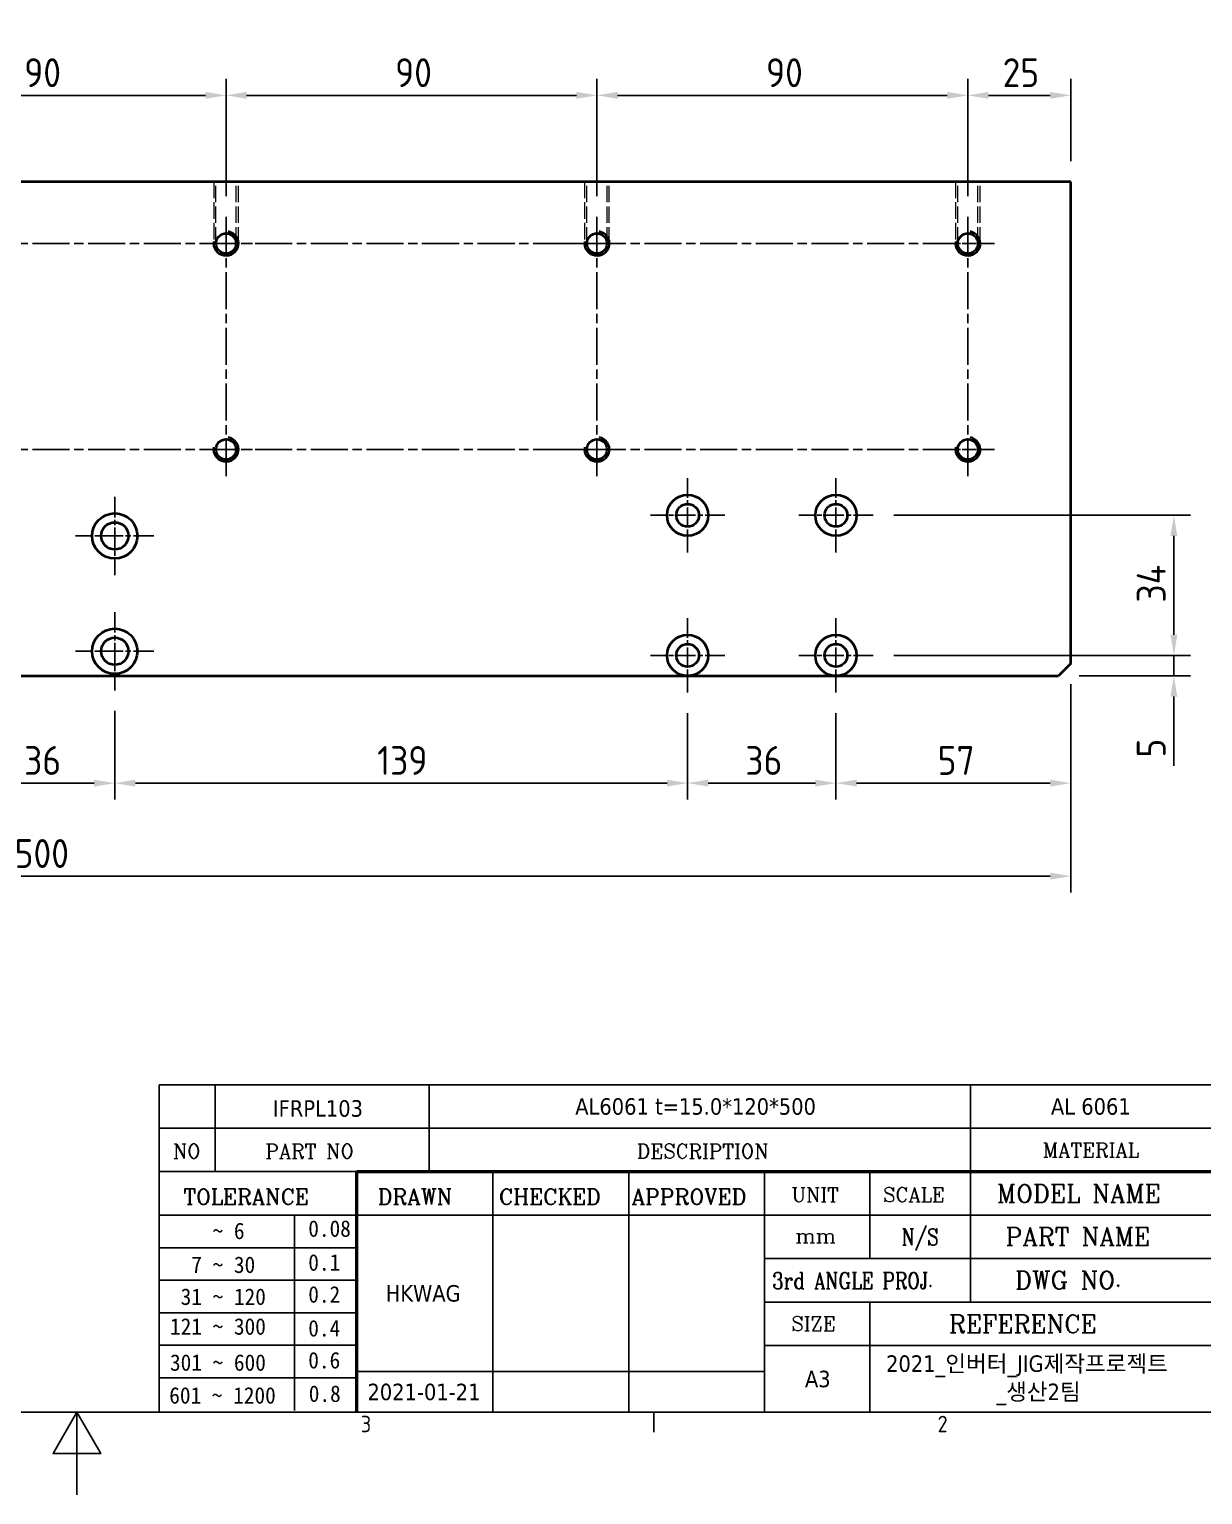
# Model space of a CAD drawing. Header units: millimetres. Extents: x 0 to 840, y 0 to 594.
# Drawn here: x 408.5 to 693.2, y 0 to 355.8 of the extents above; entities that cross this region are included whole.
import ezdxf
from ezdxf.enums import TextEntityAlignment as Align

# ---------------------------------------------------------------- set-up
doc = ezdxf.new("R2010")
doc.units = ezdxf.units.MM
doc.header["$LTSCALE"] = 2
doc.linetypes.add('CHAIN', pattern=[0.35429999999999995, 0.2362, -0.0295, 0.0591, -0.0295])
doc.linetypes.add('DASHED', pattern=[0.2067, 0.1654, -0.0413])
doc.layers.get('0').update_dxf_attribs({"color": 3, "lineweight": 25})
for name, color, linetype, lineweight in [('가려진 것(ISO)', 2, 'DASHED', 18), ('가시적인 것(ISO)', 3, 'Continuous', 40), ('가시적인 좁은 것(ISO)', 3, 'Continuous', 35), ('경계(ISO)', 7, 'Continuous', 25), ('제목(ISO)', 5, 'Continuous', 50), ('중심 표식(ISO)', 1, 'Continuous', 25), ('중심선(ISO)', 1, 'Continuous', 25), ('치수(ISO)', 2, 'Continuous', 25)]:
    doc.layers.add(name, color=color, linetype=linetype, lineweight=lineweight)
doc.styles.add('HAN_291', font='')
doc.styles.add('RC_284', font='ROMANC.shx')
doc.styles.add('RC_287', font='ROMANC.shx')
doc.styles.add('RC_292', font='ROMANC.shx')
doc.styles.add('문자 텍스트_PSTEK_POSCO', font='isocp.shx')
doc.styles.add('치수 텍스트_PSTEK_POSCO', font='isocp.shx')
doc.styles.add('텍스트 스타일198', font='tahoma.ttf')
doc.styles.add('텍스트 스타일333', font='ROMANC.shx', dxfattribs={"width": 0.800000011920929})
doc.styles.get('HAN_291').set_extended_font_data('GulimChe')
doc.dimstyles.new('치수_PSTEK_POSCO', dxfattribs={"dimscale": 2, "dimtxt": 3.5, "dimasz": 2.5, "dimexe": 2, "dimexo": 2.5, "dimgap": 1, "dimtad": 1, "dimrnd": 1e-08, "dimdsep": 46, "dimtxsty": '치수 텍스트_PSTEK_POSCO', "dimcen": 0.09, "dimdle": 10, "dimclrd": 7, "dimclre": 7, "dimclrt": 2, "dimadec": 1, "dimazin": 2, "dimtfac": 1, "dimtmove": 0, "dimatfit": 3, "dimfxl": 0, "dimtolj": 1, "dimlwd": -1, "dimlwe": -1, "dimarcsym": 0})

# ---------------------------------------------------------------- blocks, each defined once
blk = doc.blocks.new('경계 Default Border')
at = {"layer": '경계(ISO)'}
blk.add_line((280, 10), (280, 7.599999904632568), dxfattribs=at)
at = {"layer": '경계(ISO)', "flags": 128}
for points in [[(10, 10), (10, 287.0000076293945), (410, 287.0000076293945), (410, 10), (10, 10)], [(210, 0), (210, 10), (207.1132469177246, 5), (212.8867530822754, 5), (210, 10)]]:
    blk.add_lwpolyline(points, dxfattribs=at)
at = {"layer": '경계(ISO)', "color": 2, "char_height": 2.000000029802322, "attachment_point": 7, "style": '문자 텍스트_PSTEK_POSCO'}
for s, insert in [('3', (244.4456930345745, 7.580929648038)), ('2', (314.418492964537, 7.580929648038))]:
    blk.add_mtext(s, dxfattribs=dict(at, insert=insert))
blk = doc.blocks.new('제목 블록 PSTEK')
at = {"color": 180}
for p, q in [((182.475792979055, 11.79100474011392), (182.4757929790549, 51.56524660363496)), ((182.4757929790549, 51.56524660363496), (372.4757929537551, 51.56524660363496)), ((189.2651435055721, 51.56524660363496), (189.2651435055722, 41.00524660363494)), ((215.2152739891528, 41.00524660363494), (215.2152739891528, 51.56524660363496)), ((280.8758854511282, 51.56524660363496), (280.8758854511282, 41.00524660363494)), ((182.475792979055, 46.2852466036349), (372.4757929537551, 46.28524660363492)), ((182.475792979055, 41.00524660363493), (206.451475290024, 41.00524660363493)), ((222.9401812389276, 11.79100474011392), (222.9401812389276, 41.00524660363494)), ((239.4288871878316, 11.79100474011392), (239.4288871878316, 41.00524660363494)), ((255.9175931367356, 11.79100474011392), (255.9175931367356, 41.00524660363494)), ((268.6918866058747, 41.00524660363494), (268.6918866058747, 30.44524660363498)), ((280.8758854511282, 41.00524660363494), (280.8758854511282, 25.16524660363502)), ((182.475792979055, 35.72524660363497), (206.451475290024, 35.72524660363497)), ((198.8621818849491, 12.02524660363491), (198.8621818849491, 35.72524660363497)), ((206.451475290024, 35.72524660363497), (372.4757929537551, 35.72524660363497)), ((182.475792979055, 31.77524660363492), (206.451475290024, 31.77524660363492)), ((255.917593136736, 30.44524660363498), (372.4757929537552, 30.44524660363501)), ((182.475792979055, 27.82524660363487), (206.451475290024, 27.82524660363487)), ((255.9175931367359, 25.16524660363502), (372.4757929537552, 25.165246603635)), ((268.6918866058744, 25.16524660363502), (268.6918866058744, 11.79100474011392)), ((182.475792979055, 23.87524660363505), (206.451475290024, 23.87524660363505)), ((182.475792979055, 19.92524660363478), (206.451475290024, 19.92524660363478)), ((255.9175931367359, 19.88524660363481), (310.0881549537553, 19.88524660363481)), ((206.451475290024, 16.74100474011396), (255.9175931367359, 16.74100474011396)), ((182.475792979055, 15.97524660363496), (206.451475290024, 15.97524660363496)), ((182.475792979055, 11.79100474011392), (372.4757929537551, 11.79100474011389))]:
    blk.add_line(p, q, dxfattribs=at)
at = {"color": 7, "lineweight": 50}
for p, q in [((206.4514752900237, 11.79100474011392), (206.4514752900237, 41.00524660363494)), ((206.451475290024, 41.00524660363494), (372.4757929537551, 41.00524660363496))]:
    blk.add_line(p, q, dxfattribs=at)
at = {"layer": '제목(ISO)', "lineweight": 18}
blk.add_line((182.475792979055, 35.72500474011393), (182.475792979055, 11.79100474011392), dxfattribs=at)
at = {"color": 2, "style": 'RC_284'}
blk.add_text('MATERIAL', height=1.742399930953979, dxfattribs=at).set_placement((295.4820202024417, 43.64524660363492), align=Align.MIDDLE_CENTER)
at = {"color": 2}
for s, height, style, p in [('NO', 1.742399930953979, 'RC_284', (184.135398793432, 42.62317362549192)), ('PART NO', 1.742399930953979, 'RC_284', (195.3359407378685, 42.62317362549192)), ('DESCRIPTION', 1.742399930953979, 'RC_284', (240.4025565652523, 42.62317362549192)), ('MODEL NAME', 2.178000062704086, 'RC_292', (284.096330289083, 37.25462520371384)), (' TOLERANCE', 1.899999976158142, 'RC_287', (184.0872874387979, 37.00893196870329)), ('DRAWN', 1.899999976158142, 'RC_287', (208.9766620976279, 37.00893196870329)), ('CHECKED', 1.899999976158142, 'RC_287', (223.6856844514997, 37.00893196870329)), ('APPROVED', 1.899999976158142, 'RC_287', (239.7795453577791, 37.00893196870329)), ('UNIT', 1.742399930953979, 'RC_284', (259.1652673287452, 37.34317362549218)), ('SCALE', 1.742399930953979, 'RC_284', (270.2934779252897, 37.34317362549218)), ('    ~ 6', 2.000000029802322, 'HAN_291', (183.7721304966814, 32.8176515608431)), ('0.08', 2.000000029802322, 'HAN_291', (200.5467345600617, 33.09873600004101)), ('PART NAME', 2.178000062704086, 'RC_292', (285.1416959765849, 32.03045329421792)), ('mm', 1.742399930953979, 'RC_284', (259.6505418159997, 32.3543089683787)), ('  7 ~ 30', 2.000000029802322, 'HAN_291', (183.7721304966814, 28.70538114822415)), ('0.1', 2.000000029802322, 'HAN_291', (200.5467345600617, 28.98646558742206)), (' DWG NO.', 2.178000062704086, 'RC_292', (284.8124284083233, 26.75045329421772)), (' 31 ~ 120', 2.000000029802322, 'HAN_291', (183.7721304966814, 24.82628181916237)), ('0.2', 2.000000029802322, 'HAN_291', (200.5467345600617, 25.10736625836028)), ('121 ~ 300', 2.000000029802322, 'HAN_291', (183.7721304966814, 21.21401206133254)), ('SIZE', 1.742399930953979, 'RC_284', (259.1652673287452, 21.69497768947366)), ('REFERENCE', 2.178000062704086, 'RC_292', (278.2741065029841, 21.43214925458022)), ('0.4', 2.000000029802322, 'HAN_291', (200.5467345600617, 20.99509650053045)), ('301 ~ 600', 2.000000029802322, 'HAN_291', (183.7721304966814, 16.83491273227077)), ('0.6', 2.000000029802322, 'HAN_291', (200.5467345600617, 17.11599717146868)), ('601 ~ 1200', 2.000000029802322, 'HAN_291', (183.6802025156883, 12.84759660881125)), ('0.8', 2.000000029802322, 'HAN_291', (200.6097246063884, 13.05732192299702))]:
    blk.add_text(s, height=height, dxfattribs=dict(at, style=style)).set_placement(p)
at = {"color": 7, "style": '텍스트 스타일333', "width": 0.7999999523162842}
blk.add_text('N/S', height=2.000000029802322, dxfattribs=at).set_placement((274.7838860285014, 33.08524660363496), align=Align.MIDDLE_CENTER)
at = {"color": 2, "style": '텍스트 스타일333', "width": 0.7999999523162842}
blk.add_text('3rd ANGLE PROJ.', height=2.000000029802322, dxfattribs=at).set_placement((256.8430306642954, 26.76148381654429))
at = {"layer": '제목(ISO)', "color": 7, "style": '텍스트 스타일198'}
for tag, p in [('부품_번호_001', (196.2544424931945, 47.68004260673702)), ('설명_001', (232.9362569424454, 47.92245856837096)), ('재질_001', (290.6512612630799, 47.92591818687281)), ("3._Q'TY_001", (312.7051684940307, 47.92188863680521)), ('질량\\P3;_001', (350.287153214289, 48.1643332325385)), ('1._MODEL_NAME_001', (329.5717078477552, 37.36524659519486)), ('제목_001', (337.4369082143915, 32.12134216388962)), ('부품_번호_001', (334.9136827464263, 26.8052465951949)), ('설계자_001', (209.9396160013646, 25.23446884679021)), ('프로젝트_001', (270.6505342157298, 16.70493829396579)), ('시트_크기_001', (260.807090429518, 14.83812566343425)), ('작성_날짜_001', (207.7280646059359, 13.26600473167383)), ('프로젝트_002', (284.0400464855292, 13.28105905531428))]:
    blk.add_attdef(tag, p, '', height=2.000000029802322, dxfattribs=at)
for tag, p in [('4._COLOR', (327.6805273250926, 48.92524660363493)), ('점검자', (231.1845342133799, 26.23312567187446)), ('엔지니어링_승인자', (247.673240162284, 26.23312567187446)), ('점검_날짜', (231.1845342133799, 14.26600474011394)), ('엔지니어링_승인_날짜', (247.6732401622839, 14.26600474011394))]:
    blk.add_attdef(tag, text='', height=2.000000029802322, dxfattribs=at).set_placement(p, align=Align.MIDDLE_CENTER)
blk = doc.blocks.new('*D26')
at = {"layer": 'Defpoints', "color": 0, "transparency": 16777216}
for p in [(456.1916069226743, 339.7491280877942), (366.1916069226743, 310.2389145246043), (456.1916069226743, 310.2389145246044)]:
    blk.add_point(p, dxfattribs=at)
at = {"layer": '치수(ISO)', "color": 7, "transparency": 16777216}
for p, q in [((366.1916069226743, 315.2389145246043), (366.1916069226743, 343.7491280877942)), ((456.1916069226743, 315.2389145246044), (456.1916069226743, 343.7491280877942)), ((371.1916069226743, 339.7491280877942), (451.1916069226743, 339.7491280877942))]:
    blk.add_line(p, q, dxfattribs=at)
for points in [[(371.1916069226743, 340.5824614211276), (371.1916069226743, 338.9157947544609), (366.1916069226743, 339.7491280877942)], [(451.1916069226743, 340.5824614211276), (451.1916069226743, 338.9157947544609), (456.1916069226743, 339.7491280877942)]]:
    blk.add_solid(points, dxfattribs=at)
at = {"layer": '치수(ISO)', "color": 2, "transparency": 16777216, "insert": (407.2138762703319, 345.2491280877942), "char_height": 7, "attachment_point": 4, "style": '치수 텍스트_PSTEK_POSCO'}
blk.add_mtext('\\A1;90', dxfattribs=at)
blk = doc.blocks.new('*D27')
at = {"layer": 'Defpoints', "color": 0, "transparency": 16777216}
for p in [(546.1916069226743, 339.7491280877942), (456.1916069226743, 310.2389145246044), (546.1916069226743, 310.2389145246044)]:
    blk.add_point(p, dxfattribs=at)
at = {"layer": '치수(ISO)', "color": 7, "transparency": 16777216}
for p, q in [((456.1916069226743, 315.2389145246044), (456.1916069226743, 343.7491280877942)), ((546.1916069226743, 315.2389145246044), (546.1916069226743, 343.7491280877942)), ((461.1916069226743, 339.7491280877942), (541.1916069226743, 339.7491280877942))]:
    blk.add_line(p, q, dxfattribs=at)
for points in [[(461.1916069226743, 340.5824614211276), (461.1916069226743, 338.9157947544609), (456.1916069226743, 339.7491280877942)], [(541.1916069226743, 340.5824614211276), (541.1916069226743, 338.9157947544609), (546.1916069226743, 339.7491280877942)]]:
    blk.add_solid(points, dxfattribs=at)
at = {"layer": '치수(ISO)', "color": 2, "transparency": 16777216, "insert": (497.2138762703319, 345.2491280877942), "char_height": 7, "attachment_point": 4, "style": '치수 텍스트_PSTEK_POSCO'}
blk.add_mtext('\\A1;90', dxfattribs=at)
blk = doc.blocks.new('*D28')
at = {"layer": 'Defpoints', "color": 0, "transparency": 16777216}
for p in [(636.1916069226743, 339.7491280877942), (546.1916069226743, 310.2389145246044), (636.1916069226743, 310.2389145246044)]:
    blk.add_point(p, dxfattribs=at)
at = {"layer": '치수(ISO)', "color": 7, "transparency": 16777216}
for p, q in [((546.1916069226743, 315.2389145246044), (546.1916069226743, 343.7491280877942)), ((636.1916069226743, 315.2389145246044), (636.1916069226743, 343.7491280877942)), ((551.1916069226743, 339.7491280877942), (631.1916069226743, 339.7491280877942))]:
    blk.add_line(p, q, dxfattribs=at)
for points in [[(551.1916069226743, 340.5824614211276), (551.1916069226743, 338.9157947544609), (546.1916069226743, 339.7491280877942)], [(631.1916069226743, 340.5824614211276), (631.1916069226743, 338.9157947544609), (636.1916069226743, 339.7491280877942)]]:
    blk.add_solid(points, dxfattribs=at)
at = {"layer": '치수(ISO)', "color": 2, "transparency": 16777216, "insert": (587.2138762703319, 345.2491280877942), "char_height": 7, "attachment_point": 4, "style": '치수 텍스트_PSTEK_POSCO'}
blk.add_mtext('\\A1;90', dxfattribs=at)
blk = doc.blocks.new('*D29')
at = {"layer": 'Defpoints', "color": 0, "transparency": 16777216}
for p in [(661.1916069226743, 339.7491280877941), (661.1916069226743, 318.7804145246043), (636.1916069226743, 310.2389145246044)]:
    blk.add_point(p, dxfattribs=at)
at = {"layer": '치수(ISO)', "color": 7, "transparency": 16777216}
for p, q in [((636.1916069226743, 315.2389145246044), (636.1916069226743, 343.7491280877941)), ((661.1916069226743, 323.7804145246043), (661.1916069226743, 343.7491280877941)), ((641.1916069226743, 339.7491280877941), (656.1916069226743, 339.7491280877941))]:
    blk.add_line(p, q, dxfattribs=at)
for points in [[(641.1916069226743, 340.5824614211274), (641.1916069226743, 338.9157947544608), (636.1916069226743, 339.7491280877941)], [(656.1916069226743, 340.5824614211274), (656.1916069226743, 338.9157947544608), (661.1916069226743, 339.7491280877941)]]:
    blk.add_solid(points, dxfattribs=at)
at = {"layer": '치수(ISO)', "color": 2, "transparency": 16777216, "insert": (644.6277542230879, 345.2498170641721), "char_height": 7, "attachment_point": 4, "style": '치수 텍스트_PSTEK_POSCO'}
blk.add_mtext('\\A1;25', dxfattribs=at)
blk = doc.blocks.new('*D36')
at = {"layer": 'Defpoints', "color": 0, "transparency": 16777216}
for p in [(393.1916069226743, 195.2804145246044), (429.1916069226743, 195.2804145246044), (429.1916069226743, 172.7623595109377)]:
    blk.add_point(p, dxfattribs=at)
at = {"layer": '치수(ISO)', "color": 7, "transparency": 16777216}
for p, q in [((393.1916069226743, 190.2804145246044), (393.1916069226743, 168.7623595109377)), ((429.1916069226743, 190.2804145246044), (429.1916069226743, 168.7623595109377)), ((398.1916069226743, 172.7623595109377), (424.1916069226743, 172.7623595109377))]:
    blk.add_line(p, q, dxfattribs=at)
for points in [[(398.1916069226743, 173.595692844271), (398.1916069226743, 171.9290261776044), (393.1916069226743, 172.7623595109377)], [(424.1916069226743, 173.595692844271), (424.1916069226743, 171.9290261776044), (429.1916069226743, 172.7623595109377)]]:
    blk.add_solid(points, dxfattribs=at)
at = {"layer": '치수(ISO)', "color": 2, "transparency": 16777216, "insert": (407.1879848754302, 178.2623595109377), "char_height": 7, "attachment_point": 4, "style": '치수 텍스트_PSTEK_POSCO'}
blk.add_mtext('\\A1;36', dxfattribs=at)
blk = doc.blocks.new('*D37')
at = {"layer": 'Defpoints', "color": 0, "transparency": 16777216}
for p in [(429.1916069226743, 195.2804145246044), (568.1916069226743, 194.7804145246044), (568.1916069226743, 172.7623595109377)]:
    blk.add_point(p, dxfattribs=at)
at = {"layer": '치수(ISO)', "color": 7, "transparency": 16777216}
for p, q in [((429.1916069226743, 190.2804145246044), (429.1916069226743, 168.7623595109377)), ((568.1916069226743, 189.7804145246044), (568.1916069226743, 168.7623595109377)), ((434.1916069226743, 172.7623595109377), (563.1916069226743, 172.7623595109377))]:
    blk.add_line(p, q, dxfattribs=at)
for points in [[(434.1916069226743, 173.595692844271), (434.1916069226743, 171.9290261776044), (429.1916069226743, 172.7623595109377)], [(563.1916069226743, 173.595692844271), (563.1916069226743, 171.9290261776044), (568.1916069226743, 172.7623595109377)]]:
    blk.add_solid(points, dxfattribs=at)
at = {"layer": '치수(ISO)', "color": 2, "transparency": 16777216, "insert": (492.8610297461682, 178.2623595109377), "char_height": 7, "attachment_point": 4, "style": '치수 텍스트_PSTEK_POSCO'}
blk.add_mtext('\\A1;139', dxfattribs=at)
blk = doc.blocks.new('*D38')
at = {"layer": 'Defpoints', "color": 0, "transparency": 16777216}
for p in [(568.1916069226743, 194.7804145246044), (604.1916069226743, 194.7804145246044), (604.1916069226743, 172.7623595109377)]:
    blk.add_point(p, dxfattribs=at)
at = {"layer": '치수(ISO)', "color": 7, "transparency": 16777216}
for p, q in [((568.1916069226743, 189.7804145246044), (568.1916069226743, 168.7623595109377)), ((604.1916069226743, 189.7804145246044), (604.1916069226743, 168.7623595109377)), ((573.1916069226743, 172.7623595109377), (599.1916069226743, 172.7623595109377))]:
    blk.add_line(p, q, dxfattribs=at)
for points in [[(573.1916069226743, 173.595692844271), (573.1916069226743, 171.9290261776044), (568.1916069226743, 172.7623595109377)], [(599.1916069226743, 173.595692844271), (599.1916069226743, 171.9290261776044), (604.1916069226743, 172.7623595109377)]]:
    blk.add_solid(points, dxfattribs=at)
at = {"layer": '치수(ISO)', "color": 2, "transparency": 16777216, "insert": (582.1879848754302, 178.2623595109377), "char_height": 7, "attachment_point": 4, "style": '치수 텍스트_PSTEK_POSCO'}
blk.add_mtext('\\A1;36', dxfattribs=at)
blk = doc.blocks.new('*D39')
at = {"layer": 'Defpoints', "color": 0, "transparency": 16777216}
for p in [(661.1916069226743, 201.7804145246044), (604.1916069226743, 194.7804145246044), (661.1916069226743, 172.7623595109377)]:
    blk.add_point(p, dxfattribs=at)
at = {"layer": '치수(ISO)', "color": 7, "transparency": 16777216}
for p, q in [((661.1916069226743, 196.7804145246044), (661.1916069226743, 168.7623595109377)), ((604.1916069226743, 189.7804145246044), (604.1916069226743, 168.7623595109377)), ((609.1916069226743, 172.7623595109377), (656.1916069226743, 172.7623595109377))]:
    blk.add_line(p, q, dxfattribs=at)
for points in [[(609.1916069226743, 173.595692844271), (609.1916069226743, 171.9290261776044), (604.1916069226743, 172.7623595109377)], [(656.1916069226743, 173.595692844271), (656.1916069226743, 171.9290261776044), (661.1916069226743, 172.7623595109377)]]:
    blk.add_solid(points, dxfattribs=at)
at = {"layer": '치수(ISO)', "color": 2, "transparency": 16777216, "insert": (628.8616069226742, 178.2623595109377), "char_height": 7, "attachment_point": 4, "style": '치수 텍스트_PSTEK_POSCO'}
blk.add_mtext('\\A1;57', dxfattribs=at)
blk = doc.blocks.new('*D40')
at = {"layer": 'Defpoints', "color": 0, "transparency": 16777216}
for p in [(613.1916069226743, 203.7804145246044), (686.1820233321241, 203.7804145246044), (658.1916069226743, 198.7804145246044)]:
    blk.add_point(p, dxfattribs=at)
at = {"layer": '치수(ISO)', "color": 7, "transparency": 16777216}
for p, q in [((686.1820233321241, 208.7804145246044), (686.1820233321241, 213.7804145246044)), ((618.1916069226743, 203.7804145246044), (690.1820233321241, 203.7804145246044)), ((686.1820233321241, 203.7804145246044), (686.1820233321241, 198.7804145246044)), ((663.1916069226743, 198.7804145246044), (690.1820233321241, 198.7804145246044)), ((686.1820233321241, 193.7804145246044), (686.1820233321241, 176.9700850947961))]:
    blk.add_line(p, q, dxfattribs=at)
for points in [[(685.3486899987907, 208.7804145246044), (687.0153566654575, 208.7804145246044), (686.1820233321241, 203.7804145246044)], [(685.3486899987907, 193.7804145246044), (687.0153566654575, 193.7804145246044), (686.1820233321241, 198.7804145246044)]]:
    blk.add_solid(points, dxfattribs=at)
at = {"layer": '치수(ISO)', "color": 2, "transparency": 16777216, "insert": (680.6820233321241, 178.9700850947962), "char_height": 7, "attachment_point": 4, "rotation": 90, "style": '치수 텍스트_PSTEK_POSCO'}
blk.add_mtext('\\A1;5', dxfattribs=at)
blk = doc.blocks.new('*D41')
at = {"layer": 'Defpoints', "color": 0, "transparency": 16777216}
for p in [(613.1916069226743, 237.7804145246044), (686.1820233321241, 237.7804145246044), (613.1916069226743, 203.7804145246044)]:
    blk.add_point(p, dxfattribs=at)
at = {"layer": '치수(ISO)', "color": 7, "transparency": 16777216}
for p, q in [((618.1916069226743, 237.7804145246044), (690.1820233321241, 237.7804145246044)), ((686.1820233321241, 208.7804145246044), (686.1820233321241, 232.7804145246044)), ((618.1916069226743, 203.7804145246044), (690.1820233321241, 203.7804145246044))]:
    blk.add_line(p, q, dxfattribs=at)
for points in [[(685.3486899987907, 232.7804145246044), (687.0153566654575, 232.7804145246044), (686.1820233321241, 237.7804145246044)], [(685.3486899987907, 208.7804145246044), (687.0153566654575, 208.7804145246044), (686.1820233321241, 203.7804145246044)]]:
    blk.add_solid(points, dxfattribs=at)
at = {"layer": '치수(ISO)', "color": 2, "transparency": 16777216, "insert": (680.6820233321241, 216.6004145246044), "char_height": 7, "attachment_point": 4, "rotation": 90, "style": '치수 텍스트_PSTEK_POSCO'}
blk.add_mtext('\\A1;34', dxfattribs=at)
blk = doc.blocks.new('*D44')
at = {"layer": 'Defpoints', "color": 0, "transparency": 16777216}
for p in [(161.1916069226743, 201.7804145246044), (661.1916069226743, 201.7804145246044), (661.1916069226743, 150.1718121007392)]:
    blk.add_point(p, dxfattribs=at)
at = {"layer": '치수(ISO)', "color": 7, "transparency": 16777216}
for p, q in [((161.1916069226743, 196.7804145246044), (161.1916069226743, 146.1718121007392)), ((661.1916069226743, 196.7804145246044), (661.1916069226743, 146.1718121007392)), ((166.1916069226743, 150.1718121007392), (656.1916069226743, 150.1718121007392))]:
    blk.add_line(p, q, dxfattribs=at)
for points in [[(166.1916069226743, 151.0051454340725), (166.1916069226743, 149.3384787674058), (161.1916069226743, 150.1718121007392)], [(656.1916069226743, 151.0051454340725), (656.1916069226743, 149.3384787674058), (661.1916069226743, 150.1718121007392)]]:
    blk.add_solid(points, dxfattribs=at)
at = {"layer": '치수(ISO)', "color": 2, "transparency": 16777216, "insert": (404.8888510171625, 155.6718121007392), "char_height": 7, "attachment_point": 4, "style": '치수 텍스트_PSTEK_POSCO'}
blk.add_mtext('\\A1;500', dxfattribs=at)

msp = doc.modelspace()

# ---------------------------------------------------------------- linework, layer by layer
at = {"layer": '가려진 것(ISO)', "ltscale": 12.09482383728027}
for p, q in [((453.1916069226743, 318.7804145246043), (453.1916069226743, 303.7804145246043)), ((453.7331069226743, 303.7804145246043), (453.7331069226743, 318.7804145246043)), ((458.6501069226742, 303.7804145246043), (458.6501069226742, 318.7804145246043)), ((459.1916069226743, 303.7804145246043), (459.1916069226743, 318.7804145246043)), ((543.1916069226743, 318.7804145246043), (543.1916069226743, 303.7804145246043)), ((543.7331069226742, 303.7804145246043), (543.7331069226742, 318.7804145246043)), ((548.6501069226744, 303.7804145246043), (548.6501069226744, 318.7804145246043)), ((549.1916069226743, 303.7804145246043), (549.1916069226743, 318.7804145246043)), ((633.1916069226743, 318.7804145246043), (633.1916069226743, 303.7804145246043)), ((633.7331069226742, 303.7804145246043), (633.7331069226742, 318.7804145246043)), ((638.6501069226744, 303.7804145246043), (638.6501069226744, 318.7804145246043)), ((639.1916069226743, 303.7804145246043), (639.1916069226743, 318.7804145246043))]:
    msp.add_line(p, q, dxfattribs=at)
at = {"layer": '가려진 것(ISO)', "ltscale": 1.743435502052307}
for p, q in [((453.7331069226743, 303.7804145246043), (453.1916069226743, 303.7804145246043)), ((459.1916069226743, 303.7804145246043), (458.6501069226742, 303.7804145246043)), ((543.7331069226742, 303.7804145246043), (543.1916069226743, 303.7804145246043)), ((549.1916069226743, 303.7804145246043), (548.6501069226742, 303.7804145246043)), ((633.7331069226743, 303.7804145246043), (633.1916069226743, 303.7804145246044)), ((639.1916069226743, 303.7804145246044), (638.6501069226742, 303.7804145246043))]:
    msp.add_line(p, q, dxfattribs=at)
at = {"layer": '가시적인 것(ISO)'}
for p, q in [((661.1916069226743, 318.7804145246043), (161.1916069226743, 318.7804145246043)), ((661.1916069226743, 201.7804145246044), (661.1916069226743, 318.7804145246043)), ((661.1916069226743, 201.7804145246044), (658.1916069226743, 198.7804145246044)), ((254.1916069226743, 198.7804145246044), (568.1916069226743, 198.7804145246044)), ((568.1916069226743, 198.7804145246044), (604.1916069226743, 198.7804145246044)), ((604.1916069226743, 198.7804145246044), (658.1916069226743, 198.7804145246044))]:
    msp.add_line(p, q, dxfattribs=at)
for centre, radius in [((456.1916069226743, 303.7804145246043), 2.4585), ((546.1916069226743, 303.7804145246043), 2.4585), ((636.1916069226743, 303.7804145246043), 2.4585), ((456.1916069226743, 253.7804145246044), 2.4585), ((546.1916069226743, 253.7804145246044), 2.4585), ((636.1916069226743, 253.7804145246044), 2.4585), ((568.1916069226743, 237.7804145246044), 5), ((604.1916069226743, 237.7804145246044), 5), ((568.1916069226743, 237.7804145246044), 2.75), ((604.1916069226743, 237.7804145246044), 2.75), ((429.1916069226743, 232.7804145246044), 5.5), ((429.1916069226743, 232.7804145246044), 3.3), ((429.1916069226743, 204.7804145246044), 5.5), ((429.1916069226743, 204.7804145246044), 3.3), ((568.1916069226743, 203.7804145246044), 5), ((568.1916069226743, 203.7804145246044), 2.75), ((604.1916069226743, 203.7804145246044), 5), ((604.1916069226743, 203.7804145246044), 2.75)]:
    msp.add_circle(centre, radius, dxfattribs=at)
at = {"layer": '가시적인 좁은 것(ISO)'}
for centre, radius, start, end in [((456.1916069226743, 303.7804145246043), 3.000000000000007, 170.0000000000015, 79.99999999995048), ((546.1916069226743, 303.7804145246043), 3.000000000000002, 170.0000000000022, 79.99999999995048), ((636.1916069226743, 303.7804145246044), 3.000000000000032, 170.0000000000029, 79.999999999952), ((456.1916069226743, 253.7804145246044), 2.999999999999996, 170.0000000000006, 79.99999999995048), ((546.1916069226743, 253.7804145246044), 2.999999999999997, 170.0000000000015, 79.99999999995048), ((636.1916069226743, 253.7804145246044), 2.999999999999994, 170.000000000002, 79.99999999995048)]:
    msp.add_arc(centre, radius, start, end, dxfattribs=at)
at = {"layer": '중심 표식(ISO)', "linetype": 'CHAIN', "ltscale": 7.176632881164551}
for p, q in [((449.7331069226743, 303.7804145246043), (462.6501069226743, 303.7804145246043)), ((539.7331069226742, 303.7804145246043), (552.6501069226744, 303.7804145246043)), ((629.7331069226742, 303.7804145246043), (642.6501069226742, 303.7804145246043)), ((449.7331069226743, 253.7804145246044), (462.6501069226743, 253.7804145246044)), ((539.7331069226742, 253.7804145246044), (552.6501069226744, 253.7804145246044)), ((629.7331069226742, 253.7804145246044), (642.6501069226742, 253.7804145246044))]:
    msp.add_line(p, q, dxfattribs=at)
at = {"layer": '중심 표식(ISO)', "linetype": 'CHAIN', "ltscale": 10.00076675415039}
for p, q in [((568.1916069226743, 246.7804145246044), (568.1916069226743, 228.7804145246044)), ((604.1916069226743, 246.7804145246044), (604.1916069226743, 228.7804145246044)), ((577.1916069226743, 237.7804145246044), (559.1916069226743, 237.7804145246044)), ((613.1916069226743, 237.7804145246044), (595.1916069226743, 237.7804145246044)), ((568.1916069226743, 212.7804145246043), (568.1916069226743, 194.7804145246044)), ((604.1916069226743, 212.7804145246043), (604.1916069226743, 194.7804145246044)), ((577.1916069226743, 203.7804145246044), (559.1916069226743, 203.7804145246044)), ((613.1916069226743, 203.7804145246044), (595.1916069226743, 203.7804145246044))]:
    msp.add_line(p, q, dxfattribs=at)
at = {"layer": '중심 표식(ISO)', "linetype": 'CHAIN', "ltscale": 10.55637073516846}
for p, q in [((429.1916069226743, 242.2804145246044), (429.1916069226743, 223.2804145246044)), ((438.6916069226743, 232.7804145246044), (419.6916069226742, 232.7804145246044)), ((429.1916069226743, 214.2804145246044), (429.1916069226743, 195.2804145246044)), ((438.6916069226743, 204.7804145246044), (419.6916069226742, 204.7804145246044))]:
    msp.add_line(p, q, dxfattribs=at)
at = {"layer": '중심선(ISO)', "linetype": 'CHAIN', "ltscale": 19.05165100097656}
for p, q in [((456.1916069226743, 247.3219145246044), (456.1916069226743, 310.2389145246044)), ((546.1916069226743, 247.3219145246044), (546.1916069226743, 310.2389145246044)), ((636.1916069226743, 247.3219145246044), (636.1916069226743, 310.2389145246044)), ((179.7331069226743, 303.7804145246043), (642.6501069226742, 303.7804145246043)), ((179.7331069226743, 253.7804145246043), (642.6501069226742, 253.7804145246044))]:
    msp.add_line(p, q, dxfattribs=at)

# ---------------------------------------------------------------- block references
at = {"xscale": 2, "yscale": 2, "zscale": 2}
msp.add_blockref('경계 Default Border', (0, 0), dxfattribs=at)
ref = msp.add_blockref('제목 블록 PSTEK', (75.04841409248968, -3.58200948022779), dxfattribs=dict(xscale=2, yscale=2, zscale=2))
ref.add_attrib('설계자_001', 'HKWAG', (494.9276460952188, 46.88692821335263), dxfattribs={"layer": '제목(ISO)', "color": 7, "height": 4.000000059604645, "style": '텍스트 스타일198'})
ref.add_attrib('프로젝트_001', '2021_인버터_JIG제작프로젝트', (616.3494825239492, 29.82786710770379), dxfattribs={"layer": '제목(ISO)', "color": 7, "height": 4.000000059604645, "style": '텍스트 스타일198'})
ref.add_attrib('시트_크기_001', 'A3', (596.6625949515255, 26.09424184664072), dxfattribs={"layer": '제목(ISO)', "color": 7, "height": 4.000000059604645, "style": '텍스트 스타일198'})
ref.add_attrib('작성_날짜_001', '2021-01-21', (490.5045433043615, 22.94999998311987), dxfattribs={"layer": '제목(ISO)', "color": 7, "height": 4.000000059604645, "style": '텍스트 스타일198'})
ref.add_attrib('재질_001', 'AL 6061', (656.3509366186496, 92.26982689351783), dxfattribs={"layer": '제목(ISO)', "color": 7, "height": 4.000000059604645, "style": '텍스트 스타일198'})
ref.add_attrib('설명_001', 'AL6061 t=15.0*120*500', (540.9209279773805, 92.26290765651414), dxfattribs={"layer": '제목(ISO)', "color": 7, "height": 4.000000059604645, "style": '텍스트 스타일198'})
ref.add_attrib('부품_번호_001', 'IFRPL103', (467.5572990788786, 91.77807573324625), dxfattribs={"layer": '제목(ISO)', "color": 7, "height": 4.000000059604645, "style": '텍스트 스타일198'})
ref.add_attrib('프로젝트_002', '_생산2팀', (643.1285070635479, 22.98010863040077), dxfattribs={"layer": '제목(ISO)', "color": 7, "height": 4.000000059604645, "style": '텍스트 스타일198'})

# ---------------------------------------------------------------- dimensions: what is measured, and where the dimension line sits
at = {"layer": '치수(ISO)', "color": 7}
for base, p1, p2, angle, override, picture, middle in [((456.1916069226743, 339.7491280877942), (366.1916069226743, 310.2389145246043), (456.1916069226743, 310.2389145246044), 180, {"dimdec": 2, "dimtp": 0, "dimtm": -0, "dimtdec": 2, "dimtofl": 0, "dimatfit": 1}, '*D26', (411.2116069226743, 339.7491280877942)), ((546.1916069226743, 339.7491280877942), (456.1916069226743, 310.2389145246044), (546.1916069226743, 310.2389145246044), 180, {"dimdec": 2, "dimtp": 0, "dimtm": -0, "dimtdec": 2, "dimtofl": 0, "dimatfit": 1}, '*D27', (501.2116069226743, 339.7491280877942)), ((636.1916069226743, 339.7491280877942), (546.1916069226743, 310.2389145246044), (636.1916069226743, 310.2389145246044), 180, {"dimdec": 2, "dimtp": 0, "dimtm": -0, "dimtdec": 2, "dimtofl": 0, "dimatfit": 1}, '*D28', (591.2116069226743, 339.7491280877942)), ((661.1916069226743, 339.7491280877941), (636.1916069226743, 310.2389145246044), (661.1916069226743, 318.7804145246043), 180, {"dimdec": 2, "dimtp": 0, "dimtm": -0, "dimtdec": 2, "dimtofl": 0, "dimatfit": 1}, '*D29', (648.7116069226744, 339.7491280877941)), ((686.1820233321241, 237.7804145246044), (613.1916069226743, 203.7804145246044), (613.1916069226743, 237.7804145246044), 90, {"dimdec": 2, "dimtp": 0, "dimtm": -0, "dimtdec": 2, "dimtofl": 0, "dimatfit": 1}, '*D41', (686.1820233321241, 220.8004145246043)), ((686.1820233321241, 203.7804145246044), (658.1916069226743, 198.7804145246044), (613.1916069226743, 203.7804145246044), 90, {"dimdec": 2, "dimtp": 0, "dimtm": -0, "dimtdec": 2, "dimtofl": 1, "dimatfit": 1}, '*D40', (686.1820233321241, 180.5150598416268)), ((661.1916069226743, 150.1718121007392), (161.1916069226743, 201.7804145246044), (661.1916069226743, 201.7804145246044), 180, {"dimdec": 2, "dimtp": 0, "dimtm": -0, "dimtdec": 2, "dimtofl": 0, "dimatfit": 1}, '*D44', (411.1916069226743, 150.1718121007392)), ((661.1916069226743, 172.7623595109377), (604.1916069226743, 194.7804145246044), (661.1916069226743, 201.7804145246044), 180, {"dimdec": 2, "dimtp": 0, "dimtm": -0, "dimtdec": 2, "dimtofl": 0, "dimatfit": 1}, '*D39', (632.7116069226743, 172.7623595109377)), ((429.1916069226743, 172.7623595109377), (393.1916069226743, 195.2804145246044), (429.1916069226743, 195.2804145246044), 180, {"dimdec": 2, "dimtp": 0, "dimtm": -0, "dimtdec": 2, "dimtofl": 0, "dimatfit": 1}, '*D36', (411.2116069226743, 172.7623595109377)), ((568.1916069226743, 172.7623595109377), (429.1916069226743, 195.2804145246044), (568.1916069226743, 194.7804145246044), 180, {"dimdec": 2, "dimtp": 0, "dimtm": -0, "dimtdec": 2, "dimtofl": 0, "dimatfit": 1}, '*D37', (498.7116069226743, 172.7623595109377)), ((604.1916069226743, 172.7623595109377), (568.1916069226743, 194.7804145246044), (604.1916069226743, 194.7804145246044), 180, {"dimdec": 2, "dimtp": 0, "dimtm": -0, "dimtdec": 2, "dimtofl": 0, "dimatfit": 1}, '*D38', (586.2116069226743, 172.7623595109377))]:
    dim = msp.add_linear_dim(base=base, p1=p1, p2=p2, angle=angle, dimstyle='치수_PSTEK_POSCO', override=override, dxfattribs=at)
    dim.commit()
    dim.dimension.update_dxf_attribs({"geometry": picture, "text_midpoint": middle, "dimtype": 160})

doc.saveas('drawing.dxf')
